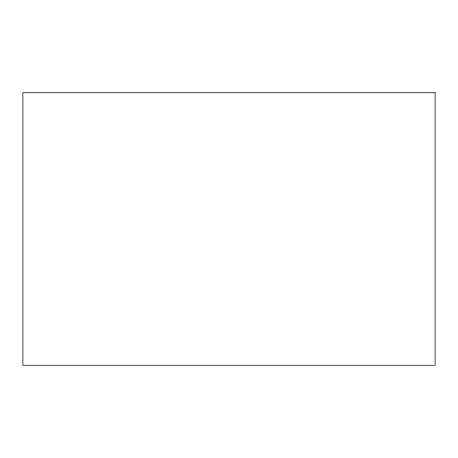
<?xml version="1.0" encoding="UTF-8"?>
<svg xmlns="http://www.w3.org/2000/svg" width="458" height="458" viewBox="0 0 458 458"><rect width="100%" height="100%" fill="white"/><g stroke="black" fill="none" stroke-linecap="round" stroke-linejoin="round"><path stroke-width="0.69" d="M435.1 92.734L22.9 92.734L22.9 365.266L435.1 365.266L435.1 92.734"/></g></svg>
